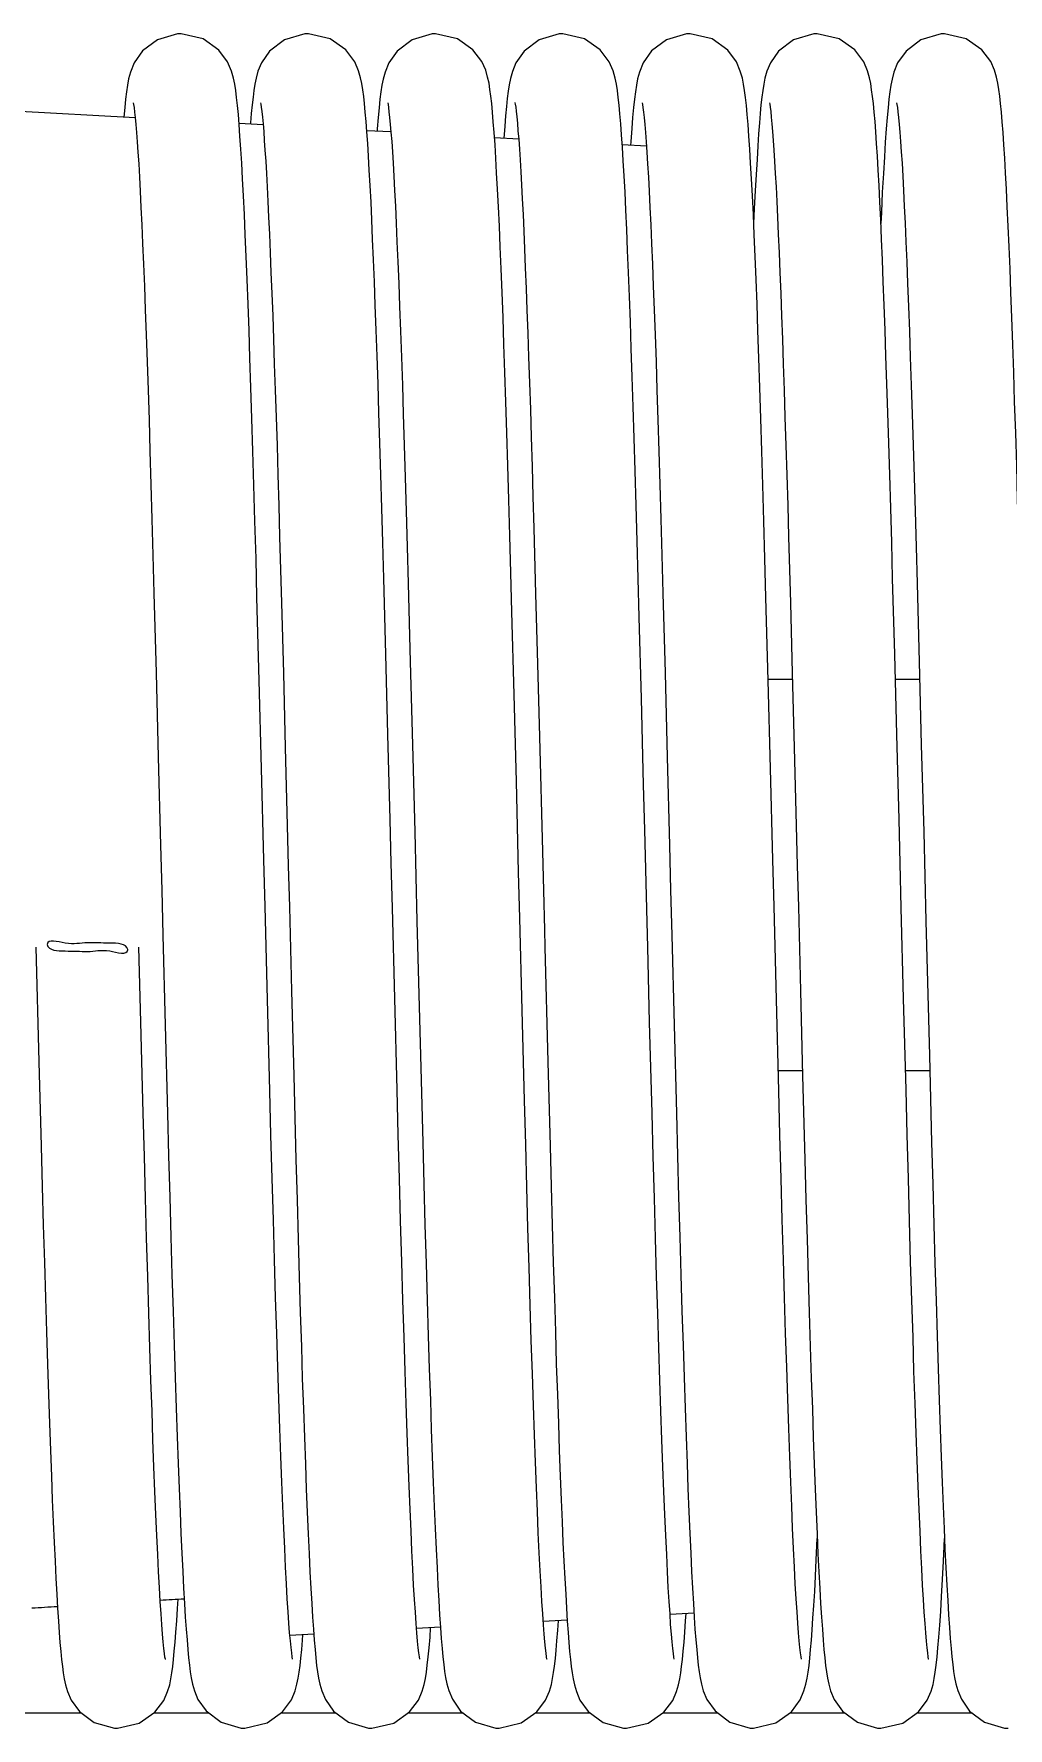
# Model space of a CAD drawing. Header units: millimetres. Extents: x 21899 to 38731, y -5425 to 3612.
# Drawn here: x 33285 to 33346.3, y -2765.4 to -2658.9 of the extents above; entities that cross this region are included whole.
import ezdxf

# ---------------------------------------------------------------- set-up
doc = ezdxf.new("R2010")
doc.units = ezdxf.units.MM

msp = doc.modelspace()

# ---------------------------------------------------------------- linework, layer by layer
at = {"color": 7, "linetype": 'Continuous'}
for p, q in [((33291.4, -2664.19), (33283.79, -2663.77)), ((33299.44, -2664.64), (33297.93, -2664.55)), ((33307.48, -2665.08), (33305.97, -2665)), ((33306.62, -2664.89), (33306.61, -2665.04)), ((33315.52, -2665.53), (33314, -2665.45)), ((33314.64, -2664.72), (33314.58, -2665.48)), ((33323.55, -2665.98), (33322.03, -2665.89)), ((33316.47, -2689.98), (33316.58, -2694.12)), ((33300.48, -2690.53), (33300.6, -2694.68)), ((33332.48, -2690.53), (33332.6, -2694.68)), ((33307.16, -2697.9), (33307.03, -2693.15)), ((33339.16, -2697.9), (33339.03, -2693.15)), ((33292.58, -2694.06), (33292.72, -2699.07)), ((33299.2, -2699.56), (33299.06, -2694.35)), ((33308.57, -2693.47), (33308.7, -2698.38)), ((33316.58, -2694.12), (33316.7, -2698.51)), ((33324.58, -2694.06), (33324.72, -2699.07)), ((33331.2, -2699.56), (33331.06, -2694.35)), ((33340.57, -2693.47), (33340.7, -2698.38)), ((33300.6, -2694.68), (33300.72, -2699.1)), ((33315.23, -2700.43), (33315.09, -2695.25)), ((33332.6, -2694.68), (33332.72, -2699.1)), ((33323.23, -2700.69), (33323.1, -2695.58)), ((33307.29, -2702.96), (33307.16, -2697.9)), ((33308.7, -2698.38), (33308.83, -2703.61)), ((33316.7, -2698.51), (33316.82, -2703.1)), ((33339.29, -2702.96), (33339.16, -2697.9)), ((33340.7, -2698.38), (33340.83, -2703.61)), ((33292.72, -2699.07), (33292.85, -2704.38)), ((33299.35, -2705.09), (33299.2, -2699.56)), ((33300.72, -2699.1), (33300.84, -2703.77)), ((33324.72, -2699.07), (33324.85, -2704.38)), ((33331.2, -2699.47), (33332.73, -2699.47)), ((33331.35, -2705.09), (33331.2, -2699.56)), ((33332.72, -2699.1), (33332.84, -2703.77)), ((33339.2, -2699.47), (33340.73, -2699.47)), ((33308.83, -2703.61), (33308.98, -2709.08)), ((33340.83, -2703.61), (33340.98, -2709.08)), ((33315.73, -2720.28), (33315.59, -2714.49)), ((33293.14, -2715.56), (33293.29, -2721.23)), ((33325.14, -2715.56), (33325.29, -2721.23)), ((33285.16, -2716.32), (33285.35, -2723.53)), ((33291.75, -2721.03), (33291.63, -2716.32)), ((33317.16, -2716.32), (33317.35, -2723.53)), ((33323.75, -2721.03), (33323.63, -2716.32)), ((33299.87, -2725.36), (33299.72, -2719.61)), ((33301.23, -2719.07), (33301.37, -2724.42)), ((33307.87, -2725.29), (33307.72, -2719.56)), ((33331.87, -2725.36), (33331.72, -2719.61)), ((33333.23, -2719.07), (33333.37, -2724.42)), ((33339.87, -2725.29), (33339.72, -2719.56)), ((33291.9, -2726.75), (33291.75, -2721.03)), ((33315.88, -2725.96), (33315.73, -2720.28)), ((33323.9, -2726.75), (33323.75, -2721.03)), ((33293.29, -2721.23), (33293.43, -2726.76)), ((33325.29, -2721.23), (33325.43, -2726.76)), ((33309.34, -2723.13), (33309.48, -2728.6)), ((33341.34, -2723.13), (33341.48, -2728.6)), ((33285.35, -2723.53), (33285.49, -2728.84)), ((33317.35, -2723.53), (33317.49, -2728.84)), ((33331.83, -2724.08), (33333.36, -2724.08)), ((33339.83, -2724.08), (33341.36, -2724.08)), ((33301.37, -2724.42), (33301.51, -2729.67)), ((33333.37, -2724.42), (33333.51, -2729.67)), ((33326.54, -2758.18), (33325.03, -2758.27)), ((33326.01, -2758.68), (33326.04, -2758.21)), ((33310.6, -2759.07), (33309.09, -2759.15)), ((33309.94, -2759.7), (33309.98, -2759.1)), ((33318.57, -2758.63), (33317.06, -2758.71)), ((33317.97, -2759.26), (33318.01, -2758.66)), ((33325.96, -2759.38), (33326.01, -2758.68)), ((33326.55, -2758.43), (33326.6, -2759.19)), ((33302.63, -2759.51), (33301.13, -2759.6)), ((33288.03, -2764.47), (32750.4, -2764.47)), ((33296.04, -2764.47), (33292.56, -2764.47)), ((33304.04, -2764.47), (33300.56, -2764.47)), ((33312.04, -2764.47), (33308.56, -2764.47)), ((33320.03, -2764.47), (33316.56, -2764.47)), ((33328.04, -2764.47), (33324.56, -2764.47)), ((33336.04, -2764.47), (33332.56, -2764.47)), ((33344.04, -2764.47), (33340.56, -2764.47))]:
    msp.add_line(p, q, dxfattribs=at)
for points in [[(33294.29, -2658.91), (33294.07, -2658.92), (33292.81, -2659.28), (33291.87, -2659.98), (33291.34, -2660.73), (33291.11, -2661.31), (33290.99, -2661.74), (33290.92, -2662.13), (33290.85, -2662.55), (33290.79, -2663.01), (33290.74, -2663.55), (33290.68, -2664.15)], [(33297.94, -2664.62), (33297.89, -2663.98), (33297.83, -2663.42), (33297.78, -2662.92), (33297.72, -2662.48), (33297.66, -2662.08), (33297.58, -2661.69), (33297.45, -2661.25), (33297.21, -2660.68), (33296.66, -2659.93), (33295.68, -2659.23), (33294.29, -2658.91)], [(33302.29, -2658.91), (33302.07, -2658.92), (33300.79, -2659.29), (33299.85, -2660), (33299.35, -2660.73), (33299.12, -2661.26), (33299, -2661.69), (33298.92, -2662.08), (33298.86, -2662.47), (33298.81, -2662.89), (33298.75, -2663.37), (33298.7, -2663.91), (33298.65, -2664.51), (33298.65, -2664.59)], [(33305.97, -2665.07), (33305.92, -2664.42), (33305.87, -2663.83), (33305.82, -2663.3), (33305.77, -2662.84), (33305.71, -2662.42), (33305.65, -2662.04), (33305.57, -2661.67), (33305.45, -2661.24), (33305.21, -2660.68), (33304.65, -2659.92), (33303.67, -2659.23), (33302.29, -2658.91)], [(33310.29, -2658.91), (33310.07, -2658.92), (33308.81, -2659.28), (33307.87, -2659.99), (33307.34, -2660.74), (33307.11, -2661.31), (33306.99, -2661.75), (33306.91, -2662.14), (33306.85, -2662.56), (33306.79, -2663.02), (33306.74, -2663.56), (33306.68, -2664.18), (33306.62, -2664.89)], [(33313.98, -2665.12), (33313.92, -2664.44), (33313.87, -2663.84), (33313.82, -2663.3), (33313.77, -2662.83), (33313.71, -2662.41), (33313.65, -2662.02), (33313.56, -2661.63), (33313.44, -2661.2), (33313.2, -2660.65), (33312.64, -2659.91), (33311.66, -2659.22), (33310.29, -2658.91)], [(33318.29, -2658.91), (33318.07, -2658.92), (33316.8, -2659.29), (33315.86, -2660), (33315.34, -2660.73), (33315.12, -2661.28), (33315, -2661.72), (33314.92, -2662.11), (33314.86, -2662.52), (33314.8, -2662.97), (33314.74, -2663.48), (33314.69, -2664.06), (33314.64, -2664.72)], [(33321.93, -2664.57), (33321.88, -2663.94), (33321.83, -2663.39), (33321.78, -2662.91), (33321.72, -2662.47), (33321.66, -2662.08), (33321.58, -2661.69), (33321.45, -2661.24), (33321.21, -2660.67), (33320.64, -2659.91), (33319.66, -2659.22), (33318.29, -2658.91)], [(33326.29, -2658.91), (33326.07, -2658.92), (33324.81, -2659.28), (33323.87, -2659.98), (33323.34, -2660.73), (33323.11, -2661.31), (33322.99, -2661.74), (33322.92, -2662.13), (33322.85, -2662.55), (33322.79, -2663.01), (33322.74, -2663.55), (33322.68, -2664.16), (33322.62, -2664.87)], [(33329.94, -2664.62), (33329.89, -2663.98), (33329.83, -2663.42), (33329.78, -2662.92), (33329.72, -2662.48), (33329.66, -2662.08), (33329.58, -2661.69), (33329.45, -2661.25), (33329.21, -2660.68), (33328.66, -2659.93), (33327.68, -2659.23), (33326.29, -2658.91)], [(33334.29, -2658.91), (33334.07, -2658.92), (33332.79, -2659.29), (33331.85, -2660), (33331.35, -2660.73), (33331.12, -2661.26), (33331, -2661.69), (33330.92, -2662.08), (33330.86, -2662.47), (33330.81, -2662.89), (33330.75, -2663.37), (33330.7, -2663.91), (33330.65, -2664.51), (33330.6, -2665.2)], [(33337.97, -2665.07), (33337.92, -2664.42), (33337.87, -2663.83), (33337.82, -2663.3), (33337.77, -2662.84), (33337.71, -2662.42), (33337.65, -2662.04), (33337.57, -2661.67), (33337.45, -2661.24), (33337.21, -2660.68), (33336.65, -2659.92), (33335.67, -2659.23), (33334.29, -2658.91)], [(33342.29, -2658.91), (33342.07, -2658.92), (33340.81, -2659.28), (33339.87, -2659.99), (33339.34, -2660.74), (33339.11, -2661.31), (33338.99, -2661.75), (33338.91, -2662.14), (33338.85, -2662.56), (33338.79, -2663.02), (33338.74, -2663.56), (33338.68, -2664.18), (33338.62, -2664.89)], [(33345.98, -2665.12), (33345.92, -2664.44), (33345.87, -2663.84), (33345.82, -2663.3), (33345.77, -2662.83), (33345.71, -2662.41), (33345.65, -2662.02), (33345.56, -2661.63), (33345.44, -2661.2), (33345.2, -2660.65), (33344.64, -2659.91), (33343.66, -2659.22), (33342.29, -2658.91)], [(33291.28, -2663.24), (33291.3, -2663.35), (33291.33, -2663.55), (33291.36, -2663.83), (33291.4, -2664.18), (33291.44, -2664.61), (33291.48, -2665.12), (33291.53, -2665.69), (33291.57, -2666.35), (33291.62, -2667.09), (33291.67, -2667.91), (33291.71, -2668.81), (33291.76, -2669.82), (33291.82, -2670.91), (33291.87, -2672.1), (33291.92, -2673.39), (33291.98, -2674.78), (33292.03, -2676.26), (33292.09, -2677.84), (33292.15, -2679.52), (33292.21, -2681.3), (33292.27, -2683.18), (33292.33, -2685.15), (33292.39, -2687.23), (33292.45, -2689.41), (33292.52, -2691.69), (33292.58, -2694.06)], [(33299.28, -2663.24), (33299.3, -2663.34), (33299.33, -2663.53), (33299.36, -2663.8), (33299.4, -2664.15), (33299.44, -2664.57), (33299.48, -2665.05), (33299.52, -2665.61), (33299.56, -2666.23), (33299.61, -2666.92), (33299.65, -2667.69), (33299.7, -2668.53), (33299.75, -2669.44), (33299.79, -2670.44), (33299.84, -2671.51), (33299.89, -2672.67), (33299.94, -2673.91), (33299.99, -2675.23), (33300.05, -2676.63), (33300.1, -2678.11), (33300.15, -2679.67), (33300.21, -2681.31), (33300.26, -2683.01), (33300.32, -2684.79), (33300.37, -2686.63), (33300.43, -2688.55), (33300.48, -2690.53)], [(33307.28, -2663.24), (33307.3, -2663.35), (33307.33, -2663.54), (33307.36, -2663.82), (33307.4, -2664.17), (33307.44, -2664.6), (33307.48, -2665.1), (33307.53, -2665.67), (33307.57, -2666.32), (33307.62, -2667.05), (33307.66, -2667.86), (33307.71, -2668.75), (33307.76, -2669.74), (33307.81, -2670.81), (33307.86, -2671.98), (33307.92, -2673.24), (33307.97, -2674.6), (33308.02, -2676.05), (33308.08, -2677.6), (33308.14, -2679.24), (33308.2, -2680.99), (33308.25, -2682.82), (33308.31, -2684.76), (33308.38, -2686.79), (33308.44, -2688.92), (33308.5, -2691.15), (33308.57, -2693.47)], [(33315.28, -2663.23), (33315.28, -2663.24), (33315.3, -2663.33), (33315.33, -2663.51), (33315.36, -2663.78), (33315.4, -2664.12), (33315.43, -2664.52), (33315.47, -2665), (33315.52, -2665.54), (33315.56, -2666.15), (33315.6, -2666.83), (33315.65, -2667.58), (33315.69, -2668.4), (33315.74, -2669.29), (33315.79, -2670.26), (33315.83, -2671.31), (33315.88, -2672.43), (33315.93, -2673.63), (33315.98, -2674.92), (33316.03, -2676.28), (33316.09, -2677.72), (33316.14, -2679.24), (33316.19, -2680.84), (33316.25, -2682.52), (33316.3, -2684.27), (33316.36, -2686.1), (33316.41, -2688.01), (33316.47, -2689.98)], [(33323.28, -2663.24), (33323.3, -2663.35), (33323.33, -2663.55), (33323.36, -2663.83), (33323.4, -2664.18), (33323.44, -2664.61), (33323.48, -2665.12), (33323.53, -2665.69), (33323.57, -2666.35), (33323.62, -2667.09), (33323.67, -2667.91), (33323.71, -2668.81), (33323.76, -2669.82), (33323.82, -2670.91), (33323.87, -2672.1), (33323.92, -2673.39), (33323.98, -2674.78), (33324.03, -2676.26), (33324.09, -2677.84), (33324.15, -2679.52), (33324.21, -2681.3), (33324.27, -2683.18), (33324.33, -2685.15), (33324.39, -2687.23), (33324.45, -2689.41), (33324.52, -2691.69), (33324.58, -2694.06)], [(33331.28, -2663.24), (33331.3, -2663.34), (33331.33, -2663.53), (33331.36, -2663.8), (33331.4, -2664.15), (33331.44, -2664.57), (33331.48, -2665.05), (33331.52, -2665.61), (33331.56, -2666.23), (33331.61, -2666.92), (33331.65, -2667.69), (33331.7, -2668.53), (33331.75, -2669.44), (33331.79, -2670.44), (33331.84, -2671.51), (33331.89, -2672.67), (33331.94, -2673.91), (33331.99, -2675.23), (33332.05, -2676.63), (33332.1, -2678.11), (33332.15, -2679.67), (33332.21, -2681.31), (33332.26, -2683.01), (33332.32, -2684.79), (33332.37, -2686.63), (33332.43, -2688.55), (33332.48, -2690.53)], [(33339.28, -2663.24), (33339.3, -2663.35), (33339.33, -2663.54), (33339.36, -2663.82), (33339.4, -2664.17), (33339.44, -2664.6), (33339.48, -2665.1), (33339.53, -2665.67), (33339.57, -2666.32), (33339.62, -2667.05), (33339.66, -2667.86), (33339.71, -2668.75), (33339.76, -2669.74), (33339.81, -2670.81), (33339.86, -2671.98), (33339.92, -2673.24), (33339.97, -2674.6), (33340.02, -2676.05), (33340.08, -2677.6), (33340.14, -2679.24), (33340.2, -2680.99), (33340.25, -2682.82), (33340.31, -2684.76), (33340.38, -2686.79), (33340.44, -2688.92), (33340.5, -2691.15), (33340.57, -2693.47)], [(33299.06, -2694.35), (33299, -2691.89), (33298.93, -2689.54), (33298.86, -2687.29), (33298.8, -2685.14), (33298.74, -2683.09), (33298.68, -2681.15), (33298.62, -2679.3), (33298.56, -2677.56), (33298.5, -2675.91), (33298.44, -2674.36), (33298.38, -2672.9), (33298.32, -2671.54), (33298.27, -2670.27), (33298.21, -2669.1), (33298.15, -2668.02), (33298.1, -2667.04), (33298.04, -2666.15), (33297.99, -2665.34), (33297.94, -2664.62)], [(33323.1, -2695.58), (33323.03, -2693.14), (33322.97, -2690.8), (33322.9, -2688.55), (33322.84, -2686.39), (33322.78, -2684.33), (33322.71, -2682.35), (33322.65, -2680.48), (33322.59, -2678.7), (33322.54, -2677.01), (33322.48, -2675.42), (33322.42, -2673.92), (33322.36, -2672.52), (33322.31, -2671.21), (33322.25, -2670), (33322.2, -2668.87), (33322.14, -2667.84), (33322.09, -2666.9), (33322.04, -2666.04), (33321.99, -2665.26), (33321.93, -2664.57)], [(33331.06, -2694.35), (33331, -2691.89), (33330.93, -2689.54), (33330.86, -2687.29), (33330.8, -2685.14), (33330.74, -2683.09), (33330.68, -2681.15), (33330.62, -2679.3), (33330.56, -2677.56), (33330.5, -2675.91), (33330.44, -2674.36), (33330.38, -2672.9), (33330.32, -2671.54), (33330.27, -2670.27), (33330.21, -2669.1), (33330.15, -2668.02), (33330.1, -2667.04), (33330.04, -2666.15), (33329.99, -2665.34), (33329.94, -2664.62)], [(33307.03, -2693.15), (33306.97, -2690.89), (33306.91, -2688.72), (33306.85, -2686.63), (33306.79, -2684.64), (33306.73, -2682.73), (33306.67, -2680.91), (33306.61, -2679.17), (33306.55, -2677.53), (33306.5, -2675.97), (33306.44, -2674.5), (33306.39, -2673.12), (33306.33, -2671.82), (33306.28, -2670.61), (33306.23, -2669.49), (33306.18, -2668.44), (33306.12, -2667.48), (33306.07, -2666.6), (33306.02, -2665.8), (33305.97, -2665.07)], [(33315.09, -2695.25), (33315.02, -2692.8), (33314.96, -2690.46), (33314.89, -2688.21), (33314.83, -2686.05), (33314.77, -2684), (33314.7, -2682.05), (33314.64, -2680.19), (33314.59, -2678.43), (33314.53, -2676.75), (33314.47, -2675.18), (33314.41, -2673.69), (33314.35, -2672.3), (33314.3, -2671), (33314.24, -2669.79), (33314.19, -2668.68), (33314.13, -2667.65), (33314.08, -2666.72), (33314.03, -2665.88), (33313.98, -2665.12)], [(33322.62, -2664.87), (33322.57, -2665.68), (33322.55, -2665.92)], [(33330.6, -2665.2), (33330.55, -2665.96), (33330.5, -2666.81), (33330.44, -2667.75), (33330.39, -2668.77), (33330.33, -2669.89), (33330.29, -2670.84)], [(33339.03, -2693.15), (33338.97, -2690.89), (33338.91, -2688.72), (33338.85, -2686.63), (33338.79, -2684.64), (33338.73, -2682.73), (33338.67, -2680.91), (33338.61, -2679.17), (33338.55, -2677.53), (33338.5, -2675.97), (33338.44, -2674.5), (33338.39, -2673.12), (33338.33, -2671.82), (33338.28, -2670.61), (33338.23, -2669.49), (33338.18, -2668.44), (33338.12, -2667.48), (33338.07, -2666.6), (33338.02, -2665.8), (33337.97, -2665.07)], [(33338.62, -2664.89), (33338.56, -2665.71), (33338.51, -2666.64), (33338.45, -2667.69), (33338.38, -2668.86), (33338.32, -2670.15), (33338.29, -2670.84)], [(33347.09, -2695.25), (33347.02, -2692.8), (33346.96, -2690.46), (33346.89, -2688.21), (33346.83, -2686.05), (33346.77, -2684), (33346.7, -2682.05), (33346.64, -2680.19), (33346.59, -2678.43), (33346.53, -2676.75), (33346.47, -2675.18), (33346.41, -2673.69), (33346.35, -2672.3), (33346.3, -2671), (33346.24, -2669.79), (33346.19, -2668.68), (33346.13, -2667.65), (33346.08, -2666.72), (33346.03, -2665.88), (33345.98, -2665.12)], [(33315.59, -2714.49), (33315.51, -2711.6), (33315.44, -2708.74), (33315.37, -2705.91), (33315.23, -2700.43)], [(33323.45, -2708.94), (33323.37, -2706.12), (33323.23, -2700.69)], [(33307.72, -2719.56), (33307.57, -2713.84), (33307.5, -2711.04), (33307.43, -2708.29), (33307.29, -2702.96)], [(33339.72, -2719.56), (33339.57, -2713.84), (33339.5, -2711.04), (33339.43, -2708.29), (33339.29, -2702.96)], [(33300.84, -2703.77), (33300.96, -2708.68), (33301.03, -2711.21), (33301.1, -2713.79), (33301.23, -2719.07)], [(33316.82, -2703.1), (33317.01, -2710.3), (33317.07, -2712.76), (33317.13, -2715.24), (33317.16, -2716.32)], [(33332.84, -2703.77), (33332.96, -2708.68), (33333.03, -2711.21), (33333.1, -2713.79), (33333.23, -2719.07)], [(33292.85, -2704.38), (33293, -2709.91), (33293.07, -2712.73), (33293.14, -2715.56)], [(33299.72, -2719.61), (33299.57, -2713.76), (33299.49, -2710.84), (33299.35, -2705.09)], [(33324.85, -2704.38), (33325, -2709.91), (33325.07, -2712.73), (33325.14, -2715.56)], [(33331.72, -2719.61), (33331.57, -2713.76), (33331.49, -2710.84), (33331.35, -2705.09)], [(33308.98, -2709.08), (33309.12, -2714.68), (33309.34, -2723.13)], [(33323.63, -2716.32), (33323.59, -2714.75), (33323.45, -2708.94)], [(33340.98, -2709.08), (33341.12, -2714.68), (33341.34, -2723.13)], [(33309.3, -2761.08), (33309.29, -2761.07), (33309.27, -2760.93), (33309.24, -2760.69), (33309.2, -2760.36), (33309.16, -2759.94), (33309.11, -2759.43), (33309.07, -2758.83), (33309.02, -2758.13), (33308.97, -2757.32), (33308.91, -2756.42), (33308.86, -2755.4), (33308.8, -2754.27), (33308.75, -2753.03), (33308.69, -2751.68), (33308.63, -2750.2), (33308.57, -2748.6), (33308.51, -2746.87), (33308.44, -2745.01), (33308.37, -2743), (33308.31, -2740.84), (33308.24, -2738.54), (33308.16, -2736.1), (33308.09, -2733.53), (33308.02, -2730.87), (33307.94, -2728.11), (33307.87, -2725.29)], [(33341.3, -2761.08), (33341.29, -2761.07), (33341.27, -2760.93), (33341.24, -2760.69), (33341.2, -2760.36), (33341.16, -2759.94), (33341.11, -2759.43), (33341.07, -2758.83), (33341.02, -2758.13), (33340.97, -2757.32), (33340.91, -2756.42), (33340.86, -2755.4), (33340.8, -2754.27), (33340.75, -2753.03), (33340.69, -2751.68), (33340.63, -2750.2), (33340.57, -2748.6), (33340.51, -2746.87), (33340.44, -2745.01), (33340.37, -2743), (33340.31, -2740.84), (33340.24, -2738.54), (33340.16, -2736.1), (33340.09, -2733.53), (33340.02, -2730.87), (33339.94, -2728.11), (33339.87, -2725.29)], [(33301.3, -2761.08), (33301.29, -2761.07), (33301.27, -2760.93), (33301.24, -2760.69), (33301.2, -2760.35), (33301.16, -2759.93), (33301.11, -2759.42), (33301.07, -2758.81), (33301.02, -2758.1), (33300.96, -2757.28), (33300.91, -2756.34), (33300.86, -2755.29), (33300.8, -2754.13), (33300.74, -2752.85), (33300.68, -2751.46), (33300.62, -2749.95), (33300.56, -2748.33), (33300.5, -2746.58), (33300.43, -2744.71), (33300.37, -2742.72), (33300.3, -2740.6), (33300.23, -2738.35), (33300.16, -2735.97), (33300.09, -2733.47), (33300.02, -2730.86), (33299.94, -2728.15), (33299.87, -2725.36)], [(33317.3, -2761.08), (33317.29, -2761.07), (33317.27, -2760.94), (33317.24, -2760.71), (33317.2, -2760.39), (33317.16, -2759.99), (33317.12, -2759.5), (33317.07, -2758.92), (33317.03, -2758.23), (33316.97, -2757.45), (33316.92, -2756.54), (33316.87, -2755.53), (33316.81, -2754.39), (33316.75, -2753.14), (33316.69, -2751.78), (33316.63, -2750.3), (33316.57, -2748.7), (33316.51, -2746.98), (33316.44, -2745.13), (33316.38, -2743.15), (33316.31, -2741.05), (33316.24, -2738.82), (33316.17, -2736.46), (33316.1, -2733.99), (33316.03, -2731.4), (33315.96, -2728.72), (33315.88, -2725.96)], [(33333.3, -2761.08), (33333.29, -2761.07), (33333.27, -2760.93), (33333.24, -2760.69), (33333.2, -2760.35), (33333.16, -2759.93), (33333.11, -2759.42), (33333.07, -2758.81), (33333.02, -2758.1), (33332.96, -2757.28), (33332.91, -2756.34), (33332.86, -2755.29), (33332.8, -2754.13), (33332.74, -2752.85), (33332.68, -2751.46), (33332.62, -2749.95), (33332.56, -2748.33), (33332.5, -2746.58), (33332.43, -2744.71), (33332.37, -2742.72), (33332.3, -2740.6), (33332.23, -2738.35), (33332.16, -2735.97), (33332.09, -2733.47), (33332.02, -2730.86), (33331.94, -2728.15), (33331.87, -2725.36)], [(33292.98, -2757.45), (33292.92, -2756.57), (33292.87, -2755.59), (33292.82, -2754.5), (33292.76, -2753.3), (33292.7, -2751.98), (33292.64, -2750.54), (33292.58, -2748.98), (33292.52, -2747.29), (33292.46, -2745.49), (33292.39, -2743.56), (33292.33, -2741.5), (33292.26, -2739.33), (33292.19, -2737.03), (33292.12, -2734.62), (33292.05, -2732.1), (33291.98, -2729.48), (33291.9, -2726.75)], [(33293.43, -2726.76), (33293.5, -2729.44), (33293.57, -2732.04), (33293.64, -2734.54), (33293.71, -2736.93), (33293.78, -2739.2), (33293.85, -2741.35), (33293.91, -2743.38), (33293.98, -2745.3), (33294.04, -2747.1), (33294.1, -2748.78), (33294.16, -2750.35), (33294.22, -2751.81), (33294.28, -2753.17), (33294.33, -2754.42), (33294.39, -2755.57), (33294.44, -2756.62)], [(33325.29, -2761.07), (33325.3, -2761.08), (33325.3, -2761.07), (33325.27, -2760.95), (33325.24, -2760.72), (33325.21, -2760.4), (33325.16, -2759.99), (33325.12, -2759.5), (33325.07, -2758.91), (33325.03, -2758.23), (33324.98, -2757.45), (33324.92, -2756.57), (33324.87, -2755.59), (33324.82, -2754.5), (33324.76, -2753.3), (33324.7, -2751.98), (33324.64, -2750.54), (33324.58, -2748.98), (33324.52, -2747.29), (33324.46, -2745.49), (33324.39, -2743.56), (33324.33, -2741.5), (33324.26, -2739.33), (33324.19, -2737.03), (33324.12, -2734.62), (33324.05, -2732.1), (33323.98, -2729.48), (33323.9, -2726.75)], [(33325.43, -2726.76), (33325.5, -2729.44), (33325.57, -2732.04), (33325.64, -2734.54), (33325.71, -2736.93), (33325.78, -2739.2), (33325.85, -2741.35), (33325.91, -2743.38), (33325.98, -2745.3), (33326.04, -2747.1), (33326.1, -2748.78), (33326.16, -2750.35), (33326.22, -2751.81), (33326.28, -2753.17), (33326.33, -2754.42), (33326.39, -2755.57), (33326.44, -2756.62), (33326.5, -2757.57), (33326.55, -2758.43)], [(33285.49, -2728.84), (33285.56, -2731.37), (33285.62, -2733.8), (33285.69, -2736.14), (33285.76, -2738.37), (33285.82, -2740.5), (33285.88, -2742.53), (33285.95, -2744.45), (33286.01, -2746.27), (33286.07, -2747.97), (33286.13, -2749.57), (33286.19, -2751.06), (33286.24, -2752.45), (33286.3, -2753.74), (33286.36, -2754.92), (33286.41, -2756.01), (33286.47, -2756.99)], [(33309.48, -2728.6), (33309.55, -2731.23), (33309.62, -2733.77), (33309.69, -2736.21), (33309.76, -2738.54), (33309.83, -2740.75), (33309.89, -2742.83), (33309.96, -2744.8), (33310.02, -2746.64), (33310.08, -2748.37), (33310.14, -2749.98), (33310.2, -2751.48), (33310.26, -2752.87), (33310.32, -2754.16), (33310.38, -2755.34), (33310.43, -2756.42), (33310.49, -2757.4), (33310.54, -2758.29), (33310.6, -2759.08), (33310.65, -2759.78)], [(33317.49, -2728.84), (33317.56, -2731.37), (33317.62, -2733.8), (33317.69, -2736.14), (33317.76, -2738.37), (33317.82, -2740.5), (33317.88, -2742.53), (33317.95, -2744.45), (33318.01, -2746.27), (33318.07, -2747.97), (33318.13, -2749.57), (33318.19, -2751.06), (33318.24, -2752.45), (33318.3, -2753.74), (33318.36, -2754.92), (33318.41, -2756.01), (33318.47, -2756.99), (33318.52, -2757.88), (33318.57, -2758.69), (33318.62, -2759.4)], [(33341.48, -2728.6), (33341.55, -2731.23), (33341.62, -2733.77), (33341.69, -2736.21), (33341.76, -2738.54), (33341.83, -2740.75), (33341.89, -2742.83), (33341.96, -2744.8), (33342.02, -2746.64), (33342.08, -2748.37), (33342.14, -2749.98), (33342.2, -2751.48), (33342.26, -2752.87), (33342.32, -2754.16), (33342.38, -2755.34), (33342.43, -2756.42), (33342.49, -2757.4), (33342.54, -2758.29), (33342.6, -2759.08), (33342.65, -2759.78)], [(33301.51, -2729.67), (33301.58, -2732.21), (33301.65, -2734.67), (33301.72, -2737.04), (33301.78, -2739.29), (33301.85, -2741.42), (33301.91, -2743.44), (33301.98, -2745.35), (33302.04, -2747.14), (33302.1, -2748.82), (33302.16, -2750.39), (33302.22, -2751.84), (33302.28, -2753.2), (33302.33, -2754.45), (33302.39, -2755.59), (33302.45, -2756.64), (33302.5, -2757.59), (33302.55, -2758.44), (33302.61, -2759.2)], [(33333.51, -2729.67), (33333.58, -2732.21), (33333.65, -2734.67), (33333.72, -2737.04), (33333.78, -2739.29), (33333.85, -2741.42), (33333.91, -2743.44), (33333.98, -2745.35), (33334.04, -2747.14), (33334.1, -2748.82), (33334.16, -2750.39), (33334.22, -2751.84), (33334.28, -2753.2), (33334.33, -2754.45), (33334.39, -2755.59), (33334.45, -2756.64), (33334.5, -2757.59), (33334.55, -2758.44), (33334.61, -2759.2)], [(33333.97, -2759.24), (33334.02, -2758.51), (33334.07, -2757.71), (33334.13, -2756.82), (33334.18, -2755.87), (33334.23, -2754.83), (33334.29, -2753.49)], [(33341.94, -2759.7), (33341.99, -2758.94), (33342.05, -2758.08), (33342.11, -2757.13), (33342.17, -2756.07), (33342.22, -2754.91), (33342.29, -2753.49)], [(33286.47, -2756.99), (33286.52, -2757.88), (33286.57, -2758.69), (33286.62, -2759.4)], [(33294.44, -2756.62), (33294.5, -2757.57), (33294.55, -2758.43), (33294.6, -2759.19)], [(33293.29, -2761.07), (33293.3, -2761.08), (33293.3, -2761.07), (33293.27, -2760.95), (33293.24, -2760.72), (33293.21, -2760.4), (33293.16, -2759.99), (33293.12, -2759.5), (33293.07, -2758.91), (33293.03, -2758.23), (33292.98, -2757.45)], [(33293.96, -2759.38), (33294.01, -2758.68), (33294.06, -2757.9), (33294.1, -2757.3)], [(33286.62, -2759.4), (33286.67, -2760.04), (33286.72, -2760.6), (33286.77, -2761.1), (33286.82, -2761.54), (33286.87, -2761.94), (33286.94, -2762.32), (33287.02, -2762.7), (33287.14, -2763.12), (33287.37, -2763.65), (33287.89, -2764.37), (33288.83, -2765.06), (33290.1, -2765.41), (33290.29, -2765.41)], [(33290.29, -2765.41), (33291.66, -2765.1), (33292.64, -2764.41), (33293.2, -2763.67), (33293.44, -2763.11), (33293.57, -2762.69), (33293.64, -2762.32), (33293.71, -2761.94), (33293.76, -2761.54), (33293.81, -2761.09), (33293.86, -2760.58), (33293.91, -2760.01), (33293.96, -2759.38)], [(33294.6, -2759.19), (33294.66, -2759.87), (33294.71, -2760.47), (33294.76, -2760.99), (33294.81, -2761.46), (33294.86, -2761.87), (33294.93, -2762.26), (33295.01, -2762.65), (33295.12, -2763.07), (33295.35, -2763.61), (33295.86, -2764.33), (33296.8, -2765.04), (33298.07, -2765.41), (33298.29, -2765.41)], [(33302.61, -2759.2), (33302.66, -2759.88), (33302.71, -2760.48), (33302.76, -2761), (33302.81, -2761.47), (33302.87, -2761.88), (33302.93, -2762.27), (33303.01, -2762.65), (33303.13, -2763.08), (33303.36, -2763.62), (33303.88, -2764.35), (33304.81, -2765.05), (33306.08, -2765.41), (33306.29, -2765.41)], [(33314.29, -2765.41), (33315.67, -2765.09), (33316.65, -2764.4), (33317.21, -2763.65), (33317.45, -2763.09), (33317.57, -2762.67), (33317.65, -2762.3), (33317.71, -2761.92), (33317.77, -2761.51), (33317.82, -2761.04), (33317.87, -2760.52), (33317.92, -2759.93), (33317.97, -2759.26)], [(33318.62, -2759.4), (33318.67, -2760.04), (33318.72, -2760.6), (33318.77, -2761.1), (33318.82, -2761.54), (33318.87, -2761.94), (33318.94, -2762.32), (33319.02, -2762.7), (33319.14, -2763.12), (33319.37, -2763.65), (33319.89, -2764.37), (33320.83, -2765.06), (33322.1, -2765.41), (33322.29, -2765.41)], [(33322.29, -2765.41), (33323.66, -2765.1), (33324.64, -2764.41), (33325.2, -2763.67), (33325.44, -2763.11), (33325.57, -2762.69), (33325.64, -2762.32), (33325.71, -2761.94), (33325.76, -2761.54), (33325.81, -2761.09), (33325.86, -2760.58), (33325.91, -2760.01), (33325.96, -2759.38)], [(33326.6, -2759.19), (33326.66, -2759.87), (33326.71, -2760.47), (33326.76, -2760.99), (33326.81, -2761.46), (33326.86, -2761.87), (33326.93, -2762.26), (33327.01, -2762.65), (33327.12, -2763.07), (33327.35, -2763.61), (33327.86, -2764.33), (33328.8, -2765.04), (33330.07, -2765.41), (33330.29, -2765.41)], [(33330.29, -2765.41), (33331.69, -2765.09), (33332.67, -2764.39), (33333.22, -2763.64), (33333.45, -2763.08), (33333.57, -2762.66), (33333.65, -2762.28), (33333.71, -2761.9), (33333.77, -2761.48), (33333.82, -2761.01), (33333.87, -2760.48), (33333.92, -2759.89), (33333.97, -2759.24)], [(33334.61, -2759.2), (33334.66, -2759.88), (33334.71, -2760.48), (33334.76, -2761), (33334.81, -2761.47), (33334.87, -2761.88), (33334.93, -2762.27), (33335.01, -2762.65), (33335.13, -2763.08), (33335.36, -2763.62), (33335.88, -2764.35), (33336.81, -2765.05), (33338.08, -2765.41), (33338.29, -2765.41)], [(33298.29, -2765.41), (33299.69, -2765.09), (33300.67, -2764.39), (33301.22, -2763.64), (33301.45, -2763.08), (33301.57, -2762.66), (33301.65, -2762.28), (33301.71, -2761.9), (33301.77, -2761.48), (33301.82, -2761.01), (33301.87, -2760.48), (33301.92, -2759.89), (33301.95, -2759.55)], [(33306.29, -2765.41), (33307.67, -2765.1), (33308.65, -2764.4), (33309.21, -2763.66), (33309.45, -2763.1), (33309.57, -2762.67), (33309.65, -2762.29), (33309.71, -2761.89), (33309.77, -2761.45), (33309.83, -2760.94), (33309.88, -2760.36), (33309.94, -2759.7)], [(33310.65, -2759.78), (33310.7, -2760.4), (33310.75, -2760.94), (33310.81, -2761.42), (33310.86, -2761.85), (33310.92, -2762.24), (33311, -2762.62), (33311.12, -2763.05), (33311.35, -2763.6), (33311.86, -2764.34), (33312.8, -2765.04), (33314.07, -2765.41), (33314.29, -2765.41)], [(33338.29, -2765.41), (33339.67, -2765.1), (33340.65, -2764.4), (33341.21, -2763.66), (33341.45, -2763.1), (33341.57, -2762.67), (33341.65, -2762.29), (33341.71, -2761.89), (33341.77, -2761.45), (33341.83, -2760.94), (33341.88, -2760.36), (33341.94, -2759.7)], [(33342.65, -2759.78), (33342.7, -2760.4), (33342.75, -2760.94), (33342.81, -2761.42), (33342.86, -2761.85), (33342.92, -2762.24), (33343, -2762.62), (33343.12, -2763.05), (33343.35, -2763.6), (33343.86, -2764.34), (33344.8, -2765.04), (33346.07, -2765.41), (33346.29, -2765.41)]]:
    msp.add_lwpolyline(points, dxfattribs=at)
for points, start_tangent, end_tangent in [([(33288.4, -2716.05), (33286.99, -2716.07), (33285.86, -2716.15), (33285.86, -2716.16)], (-0.258656, 0), (0.015569, -0.068855)), ([(33285.86, -2716.16), (33286.99, -2716.56), (33288.4, -2716.59)], (0.015452, -0.06834), (0.256721, 0)), ([(33290.94, -2716.47), (33289.8, -2716.07), (33288.4, -2716.05)], (-0.015452, 0.06834), (-0.256721, 0)), ([(33288.4, -2716.59), (33289.8, -2716.56), (33290.94, -2716.48), (33290.94, -2716.47)], (0.258656, 0), (-0.015569, 0.068855)), ([(33292.97, -2757.37), (33294.48, -2757.28)], (0.151142, 0.009166), (0.151142, 0.009169)), ([(33284.9, -2757.86), (33286.51, -2757.76)], (0.161383, 0.009769), (0.161382, 0.009772))]:
    msp.add_spline(points, degree=3, dxfattribs=dict(at, start_tangent=start_tangent, end_tangent=end_tangent))

doc.saveas('drawing.dxf')
